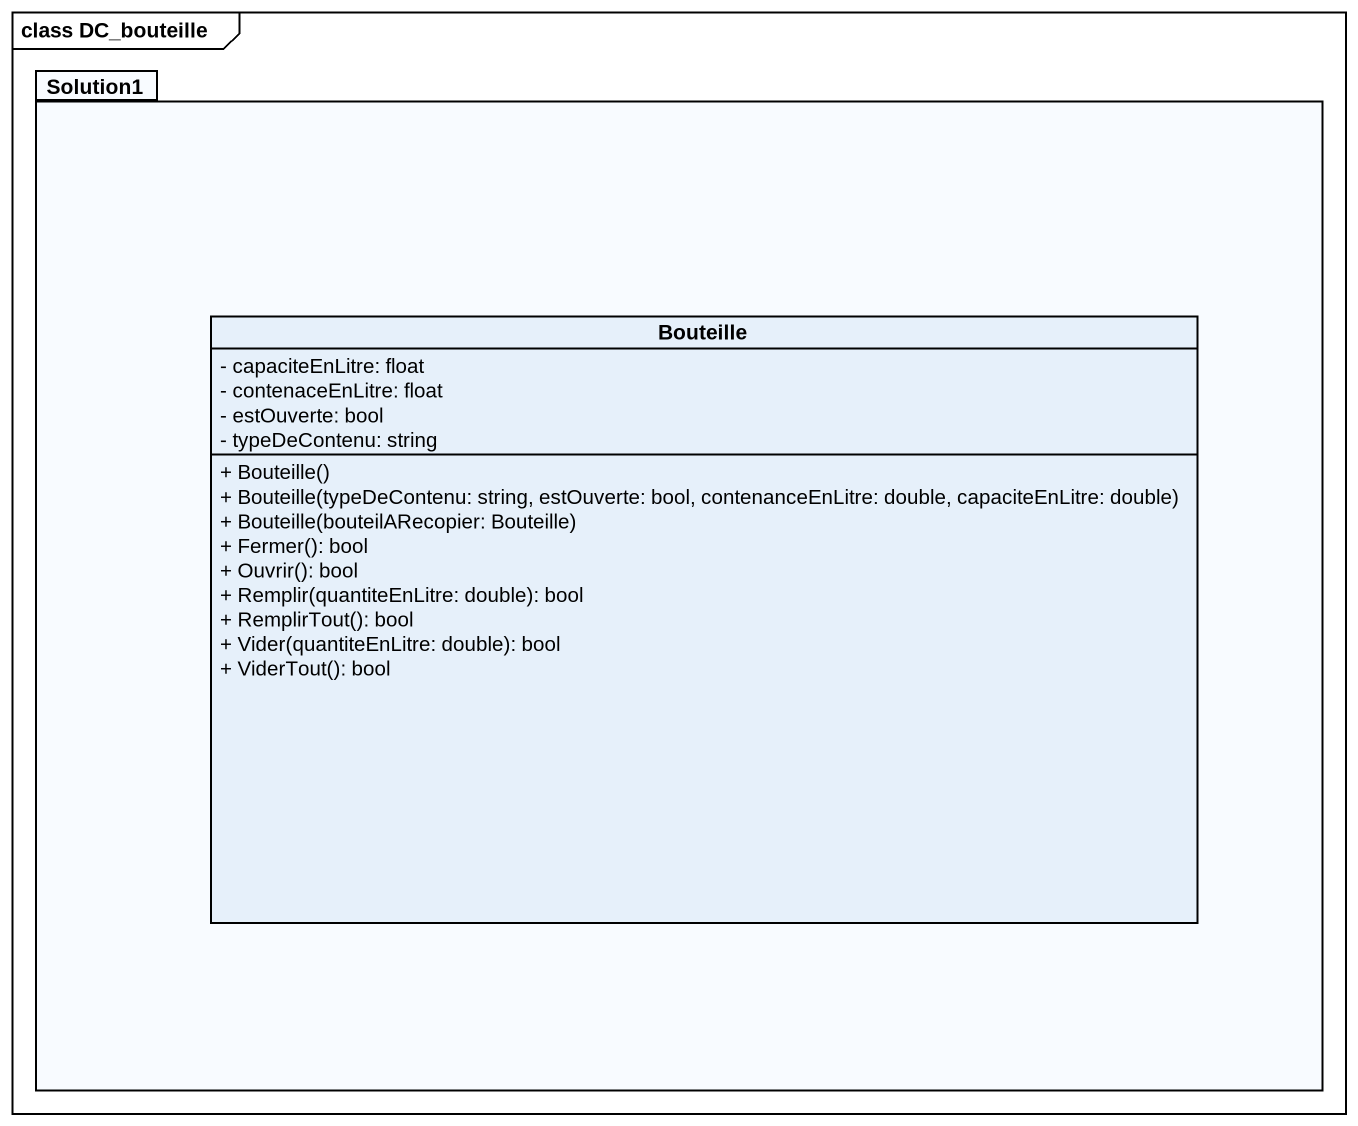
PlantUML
@startuml
mainframe class DC_bouteille
hide circle
hide empty members
skinparam classAttributeIconSize 0
package Solution1 {
  class Bouteille {
    - capaciteEnLitre: float
    - contenaceEnLitre: float
    - estOuverte: bool
    - typeDeContenu: string
    + Bouteille()
    + Bouteille(typeDeContenu: string, estOuverte: bool, contenanceEnLitre: double, capaciteEnLitre: double)
    + Bouteille(bouteilARecopier: Bouteille)
    + Fermer(): bool
    + Ouvrir(): bool
    + Remplir(quantiteEnLitre: double): bool
    + RemplirTout(): bool
    + Vider(quantiteEnLitre: double): bool
    + ViderTout(): bool
  }
}
@enduml
